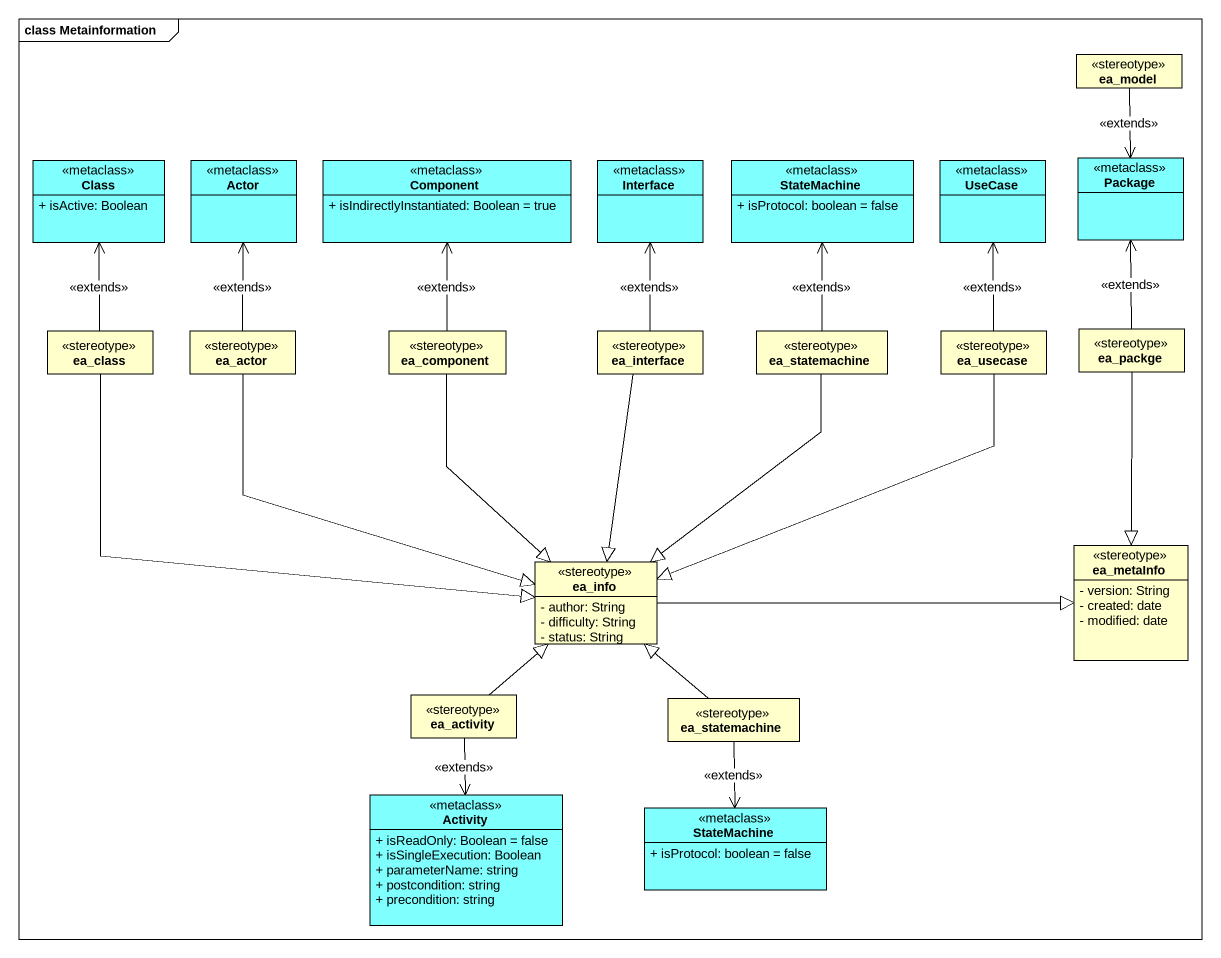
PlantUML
@startuml
mainframe class Metainformation
hide circle
hide empty members
skinparam classAttributeIconSize 0
class ea_model <<stereotype>>
class "Class" as Class_ <<metaclass>> #80FFFF {
  + isActive: Boolean
}
class "Actor" as Actor_ <<metaclass>> #80FFFF
class "Component" as Component_ <<metaclass>> #80FFFF {
  + isIndirectlyInstantiated: Boolean = true
}
class "Interface" as Interface_ <<metaclass>> #80FFFF
class StateMachine <<metaclass>> #80FFFF {
  + isProtocol: boolean = false
}
class "UseCase" as UseCase_ <<metaclass>> #80FFFF
class "Package" as Package_ <<metaclass>> #80FFFF
class ea_class <<stereotype>>
class ea_actor <<stereotype>>
class ea_component <<stereotype>>
class ea_interface <<stereotype>>
class ea_statemachine <<stereotype>>
class ea_usecase <<stereotype>>
class ea_packge <<stereotype>>
class ea_metaInfo <<stereotype>> {
  - version: String
  - created: date
  - modified: date
}
class ea_info <<stereotype>> {
  - author: String
  - difficulty: String
  - status: String
}
class ea_activity <<stereotype>>
class "ea_statemachine" as ea_statemachine_2 <<stereotype>>
class Activity <<metaclass>> #80FFFF {
  + isReadOnly: Boolean = false
  + isSingleExecution: Boolean
  + parameterName: string
  + postcondition: string
  + precondition: string
}
class "StateMachine" as StateMachine_2 <<metaclass>> #80FFFF {
  + isProtocol: boolean = false
}
ea_model --> Package_ : <<extends>>
ea_class -up-> Class_ : <<extends>>
ea_class -right-|> ea_info
ea_actor -up-> Actor_ : <<extends>>
ea_actor --|> ea_info
ea_component -up-> Component_ : <<extends>>
ea_component --|> ea_info
ea_interface -up-> Interface_ : <<extends>>
ea_interface --|> ea_info
ea_statemachine -up-> StateMachine : <<extends>>
ea_statemachine --|> ea_info
ea_usecase -up-> UseCase_ : <<extends>>
ea_usecase --|> ea_info
ea_packge -up-> Package_ : <<extends>>
ea_packge --|> ea_metaInfo
ea_info -right-|> ea_metaInfo
ea_activity -up-|> ea_info
ea_activity --> Activity : <<extends>>
ea_statemachine_2 -up-|> ea_info
ea_statemachine_2 --> StateMachine_2 : <<extends>>
@enduml
